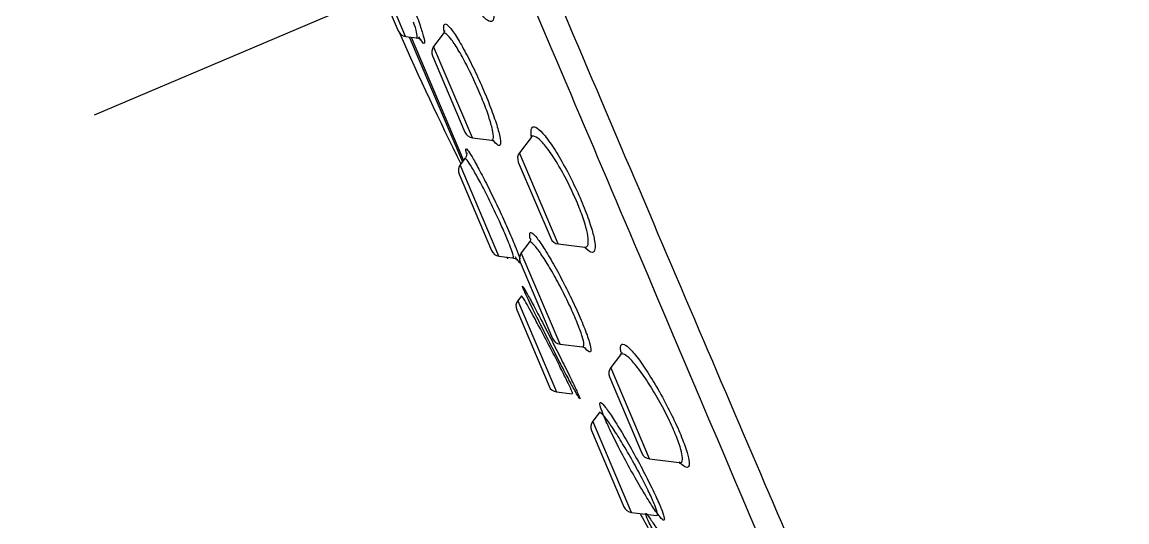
# Model space of a CAD drawing. Extents: x 1522 to 1942, y -990 to -693.
# Drawn here: x 1839.81 to 1846.88, y -731.88 to -728.68 of the extents above; entities that cross this region are included whole.
import ezdxf

# ---------------------------------------------------------------- set-up
doc = ezdxf.new("R2010")
doc.units = 0
doc.header["$LTSCALE"] = 7
doc.header["$MEASUREMENT"] = 0
doc.linetypes.add('CENTER', pattern=[2, 1.25, -0.25, 0.25, -0.25])
doc.layers.add('41', color=7, linetype='CONTINUOUS')
doc.layers.add('CL', color=1, linetype='CENTER')

msp = doc.modelspace()

# ---------------------------------------------------------------- linework, layer by layer
at = {"layer": '41', "color": 7, "linetype": 'Continuous'}
for p, q in [((1842.2606, -728.7723), (1842.0126, -728.1881)), ((1842.0053, -728.2476), (1842.2127, -728.7362)), ((1842.2606, -728.7723), (1842.328, -728.7805)), ((1842.2841, -728.7753), (1842.624, -729.5759)), ((1842.295, -728.7765), (1842.6306, -729.5671)), ((1842.5007, -728.7562), (1842.44, -728.8367)), ((1842.688, -729.4209), (1842.44, -728.8367)), ((1842.4327, -728.8962), (1842.6401, -729.3848)), ((1842.688, -729.4209), (1842.8107, -729.436)), ((1843.0636, -729.4183), (1842.9894, -729.5167)), ((1842.6403, -729.5543), (1842.6097, -729.5948)), ((1842.9821, -729.5763), (1843.1895, -730.0648)), ((1843.2374, -730.1009), (1842.9894, -729.5167)), ((1842.8577, -730.179), (1842.6097, -729.5948)), ((1842.6024, -729.6544), (1842.8098, -730.1429)), ((1843.0501, -730.0934), (1843.0011, -730.1585)), ((1843.2374, -730.1009), (1843.4071, -730.1217)), ((1842.8577, -730.179), (1842.9454, -730.1898)), ((1842.9128, -730.1961), (1842.9126, -730.1962)), ((1843.2491, -730.7427), (1843.0011, -730.1585)), ((1842.9938, -730.218), (1843.2011, -730.7066)), ((1843.0019, -730.4336), (1842.9788, -730.4643)), ((1842.9788, -730.4643), (1843.2268, -731.0484)), ((1842.9715, -730.5238), (1843.1788, -731.0123)), ((1843.2491, -730.7427), (1843.3924, -730.7603)), ((1843.6355, -730.8112), (1843.5737, -730.8932)), ((1843.8216, -731.4774), (1843.5737, -730.8932)), ((1843.5664, -730.9527), (1843.7737, -731.4412)), ((1843.2268, -731.0484), (1843.3275, -731.0608)), ((1843.3275, -731.0608), (1843.3276, -731.0608)), ((1843.4986, -731.1828), (1843.4585, -731.236)), ((1843.7065, -731.8202), (1843.4585, -731.236)), ((1843.4512, -731.2956), (1843.6585, -731.7841)), ((1843.8216, -731.4774), (1844.0122, -731.5007)), ((1843.7065, -731.8202), (1843.8671, -731.8399))]:
    msp.add_line(p, q, dxfattribs=at)
for centre, radius, start, end in [((1842.2679, -728.7127), 0.06, 203, 263), ((1860.023, -720.8878), 19.4611, 203.82681, 206.55466), ((1842.4879, -728.8728), 0.06, 143, 203), ((1842.6953, -729.3613), 0.06, 203, 263), ((1843.0373, -729.5528), 0.06, 143, 203), ((1842.6577, -729.6309), 0.06, 143, 203), ((1843.2447, -730.0414), 0.06, 203, 263), ((1842.865, -730.1195), 0.06, 203, 263), ((1843.049, -730.1946), 0.06, 143, 203), ((1843.0267, -730.5004), 0.06, 143, 203), ((1843.2564, -730.6831), 0.06, 203, 263), ((1843.6216, -730.9293), 0.06, 143, 203), ((1843.2341, -730.9889), 0.06, 203, 263), ((1843.5064, -731.2721), 0.06, 143, 203), ((1843.829, -731.4178), 0.06, 203, 263), ((1843.7138, -731.7607), 0.06, 203, 263), ((1875.0462, -714.5109), 35.7575, 208.96422, 209.17163)]:
    msp.add_arc(centre, radius, start, end, dxfattribs=at)
for points, knots in [([(1839.8717, -720.6069), (1839.8717, -720.6069), (1839.8717, -720.6069), (1839.8719, -720.6072), (1839.9244, -720.7306), (1840.124, -721.2001), (1840.2726, -721.5499), (1840.8413, -722.8897), (1841.3831, -724.1674), (1842.3148, -726.3633), (1842.6346, -727.1167), (1843.293, -728.6661), (1843.6175, -729.4291), (1844.2494, -730.9112), (1844.5493, -731.6131), (1845.0964, -732.8883), (1845.341, -733.4555), (1845.5461, -733.9274)], [0, 0, 0, 0, 0.00001, 0.00001, 0.125009, 0.125009, 0.250007, 0.250007, 0.500005, 0.500005, 0.625004, 0.625004, 0.750002, 0.750002, 0.875001, 0.875001, 1, 1, 1, 1]), ([(1845.3202, -733.8561), (1844.9199, -732.9129), (1844.3693, -731.6158), (1843.4478, -729.445), (1843.1315, -728.6998), (1842.49, -727.1885), (1842.1782, -726.4539), (1841.2693, -724.3126), (1840.7413, -723.0689), (1840.1878, -721.765), (1840.0435, -721.4249), (1839.8557, -720.9825), (1839.8056, -720.8646), (1839.8052, -720.8558)], [0, 0, 0, 0, 0.2500072, 0.2500072, 0.3750108, 0.3750108, 0.5000144, 0.5000144, 0.7500216, 0.7500216, 0.8750252, 0.8750252, 0.9926359, 0.9926359, 0.9926359, 0.9926359]), ([(1842.0646, -728.1032), (1842.0642, -728.1013), (1842.0638, -728.0995), (1842.0635, -728.0978), (1842.0604, -728.0825), (1842.0603, -728.0738), (1842.0633, -728.0722), (1842.0662, -728.0707), (1842.0723, -728.0764), (1842.081, -728.0888), (1842.0897, -728.1012), (1842.1012, -728.1207), (1842.1147, -728.1458), (1842.1281, -728.1707), (1842.1438, -728.2018), (1842.1605, -728.2365), (1842.1771, -728.2711), (1842.1951, -728.3102), (1842.213, -728.3506), (1842.2309, -728.3908), (1842.2492, -728.4334), (1842.2664, -728.4749), (1842.2835, -728.5162), (1842.3, -728.5576), (1842.3146, -728.5955), (1842.3294, -728.6342), (1842.3426, -728.6704), (1842.3529, -728.701)], [0, 0, 0, 0, 0.013981, 0.013981, 0.013981, 0.137227, 0.137227, 0.137227, 0.260759, 0.260759, 0.260759, 0.38431, 0.38431, 0.38431, 0.507601, 0.507601, 0.507601, 0.630465, 0.630465, 0.630465, 0.752927, 0.752927, 0.752927, 0.875187, 0.875187, 0.875187, 1, 1, 1, 1]), ([(1842.817, -728.5554), (1842.8234, -728.587), (1842.8266, -728.6137), (1842.8265, -728.6336), (1842.8264, -728.6545), (1842.8226, -728.6684), (1842.8155, -728.6743), (1842.8082, -728.6803), (1842.7974, -728.6782), (1842.7838, -728.6683), (1842.775, -728.6619), (1842.7649, -728.652), (1842.7539, -728.6392)], [0, 0, 0, 0, 0.263452, 0.263452, 0.263452, 0.539468, 0.539468, 0.539468, 0.819578, 0.819578, 0.819578, 1, 1, 1, 1]), ([(1842.3305, -728.7808), (1842.3322, -728.781), (1842.3334, -728.7799), (1842.3341, -728.7777), (1842.3355, -728.7726), (1842.3342, -728.7611), (1842.3303, -728.7443), (1842.3265, -728.7279), (1842.3201, -728.7059), (1842.3117, -728.68)], [0, 0, 0, 0, 0.183881, 0.183881, 0.183881, 0.596497, 0.596497, 0.596497, 1, 1, 1, 1]), ([(1842.3529, -728.701), (1842.363, -728.7305), (1842.3707, -728.7556), (1842.3755, -728.7744), (1842.3804, -728.7937), (1842.3824, -728.8068), (1842.3813, -728.8127), (1842.3802, -728.8186), (1842.376, -728.8174), (1842.3691, -728.8093), (1842.3632, -728.8025), (1842.3553, -728.7906), (1842.3457, -728.7744)], [0, 0, 0, 0, 0.255617, 0.255617, 0.255617, 0.517408, 0.517408, 0.517408, 0.779945, 0.779945, 0.779945, 1, 1, 1, 1]), ([(1842.508, -728.7405), (1842.5047, -728.7216), (1842.504, -728.7079), (1842.5062, -728.7), (1842.5085, -728.6911), (1842.5145, -728.6895), (1842.5234, -728.6953), (1842.5325, -728.7012), (1842.5448, -728.7148), (1842.5595, -728.7349), (1842.5742, -728.755), (1842.5916, -728.7823), (1842.6104, -728.8144), (1842.6289, -728.8464), (1842.6493, -728.8841), (1842.6698, -728.9244), (1842.6901, -728.9643), (1842.711, -729.0079), (1842.7307, -729.0514), (1842.7503, -729.0946), (1842.7694, -729.139), (1842.7863, -729.1808), (1842.8031, -729.2225), (1842.8182, -729.2629), (1842.8305, -729.2986), (1842.8431, -729.3354), (1842.853, -729.3683), (1842.8594, -729.3945)], [0, 0, 0, 0, 0.099959, 0.099959, 0.099959, 0.212938, 0.212938, 0.212938, 0.32663, 0.32663, 0.32663, 0.440334, 0.440334, 0.440334, 0.553311, 0.553311, 0.553311, 0.665146, 0.665146, 0.665146, 0.775939, 0.775939, 0.775939, 0.886252, 0.886252, 0.886252, 1, 1, 1, 1]), ([(1842.3288, -728.7811), (1842.3297, -728.781), (1842.3366, -728.7806), (1842.3469, -728.7852), (1842.3559, -728.7905), (1842.3593, -728.7937), (1842.3599, -728.7943), (1842.3599, -728.7943)], [0, 0, 0, 0, 0.041529, 0.298477, 0.532915, 0.785347, 1, 1, 1, 1]), ([(1842.5103, -728.7349), (1842.5103, -728.7349), (1842.5104, -728.7355), (1842.5105, -728.7409), (1842.5037, -728.7507), (1842.5002, -728.7556)], [0, 0, 0, 0, 0.113788, 0.638618, 1, 1, 1, 1]), ([(1842.8166, -729.3692), (1842.8165, -729.3686), (1842.8163, -729.368), (1842.8162, -729.3673), (1842.8111, -729.3446), (1842.803, -729.3163), (1842.7926, -729.2848), (1842.7925, -729.2846), (1842.7924, -729.2844), (1842.7924, -729.2842), (1842.7818, -729.2524), (1842.7686, -729.2166), (1842.7537, -729.1795), (1842.7388, -729.1423), (1842.7219, -729.1029), (1842.7043, -729.0646), (1842.6866, -729.026), (1842.6679, -728.9874), (1842.6496, -728.9522), (1842.6311, -728.9167), (1842.6127, -728.8835), (1842.5958, -728.8556), (1842.5788, -728.8275), (1842.5629, -728.8039), (1842.5495, -728.7867), (1842.536, -728.7695), (1842.5246, -728.7582), (1842.5161, -728.7537), (1842.5098, -728.7503), (1842.505, -728.7506), (1842.5019, -728.7547)], [0, 0, 0, 0, 0.003524, 0.003524, 0.003524, 0.129653, 0.129653, 0.129653, 0.130436, 0.130436, 0.130436, 0.257132, 0.257132, 0.257132, 0.384401, 0.384401, 0.384401, 0.512836, 0.512836, 0.512836, 0.64249, 0.64249, 0.64249, 0.77279, 0.77279, 0.77279, 0.902765, 0.902765, 0.902765, 1, 1, 1, 1]), ([(1843.0662, -729.4172), (1843.0659, -729.4148), (1843.0655, -729.4125), (1843.0653, -729.4102), (1843.0623, -729.3868), (1843.0633, -729.3696), (1843.0679, -729.36), (1843.0726, -729.3501), (1843.0812, -729.3479), (1843.0931, -729.3532), (1843.1052, -729.3587), (1843.121, -729.3722), (1843.1391, -729.3927), (1843.1573, -729.4132), (1843.1784, -729.4414), (1843.2007, -729.4748), (1843.2227, -729.5079), (1843.2465, -729.5472), (1843.27, -729.5893), (1843.2931, -729.6307), (1843.3166, -729.6759), (1843.3384, -729.7213), (1843.3598, -729.7657), (1843.3802, -729.8115), (1843.3979, -729.8547), (1843.4154, -729.8974), (1843.4307, -729.9388), (1843.4426, -729.9754), (1843.4441, -729.98), (1843.4455, -729.9846), (1843.4469, -729.989)], [0, 0, 0, 0, 0.011575, 0.011575, 0.011575, 0.131858, 0.131858, 0.131858, 0.254511, 0.254511, 0.254511, 0.379047, 0.379047, 0.379047, 0.504025, 0.504025, 0.504025, 0.627739, 0.627739, 0.627739, 0.749046, 0.749046, 0.749046, 0.867934, 0.867934, 0.867934, 0.98547, 0.98547, 0.98547, 1, 1, 1, 1]), ([(1842.8107, -729.4359), (1842.8175, -729.437), (1842.8216, -729.4315), (1842.8226, -729.42), (1842.8235, -729.4087), (1842.8214, -729.3914), (1842.8166, -729.3692)], [0, 0, 0, 0, 0.506913, 0.506913, 0.506913, 1, 1, 1, 1]), ([(1842.8594, -729.3945), (1842.8654, -729.4195), (1842.8684, -729.4392), (1842.8682, -729.452), (1842.8679, -729.4653), (1842.8642, -729.4716), (1842.8572, -729.4704), (1842.8502, -729.4691), (1842.8397, -729.4602), (1842.8266, -729.4444), (1842.8256, -729.4432), (1842.8246, -729.4419), (1842.8236, -729.4406)], [0, 0, 0, 0, 0.315652, 0.315652, 0.315652, 0.643845, 0.643845, 0.643845, 0.974657, 0.974657, 0.974657, 1, 1, 1, 1]), ([(1843.0706, -729.4055), (1843.0705, -729.4055), (1843.0698, -729.4064), (1843.0667, -729.4115), (1843.0635, -729.4178)], [0, 0, 0, 0, 0.197363, 1, 1, 1, 1]), ([(1843.4091, -729.974), (1843.4079, -729.97), (1843.4067, -729.9659), (1843.4054, -729.9618), (1843.3952, -729.9294), (1843.3819, -729.8928), (1843.3665, -729.855), (1843.3663, -729.8545), (1843.3661, -729.854), (1843.3659, -729.8535), (1843.3502, -729.8148), (1843.3318, -729.7738), (1843.3124, -729.7341), (1843.2926, -729.6936), (1843.2712, -729.6532), (1843.2501, -729.6166), (1843.2286, -729.5792), (1843.2068, -729.5445), (1843.1865, -729.5155), (1843.166, -729.4863), (1843.1465, -729.462), (1843.1295, -729.4445), (1843.1127, -729.4272), (1843.098, -729.4161), (1843.0866, -729.4122), (1843.0769, -729.4089), (1843.0693, -729.4106), (1843.0643, -729.4173)], [0, 0, 0, 0, 0.017112, 0.017112, 0.017112, 0.153788, 0.153788, 0.153788, 0.155526, 0.155526, 0.155526, 0.295587, 0.295587, 0.295587, 0.438483, 0.438483, 0.438483, 0.584127, 0.584127, 0.584127, 0.731016, 0.731016, 0.731016, 0.876924, 0.876924, 0.876924, 1, 1, 1, 1]), ([(1842.6514, -729.5212), (1842.6513, -729.5209), (1842.6512, -729.5206), (1842.6511, -729.5203), (1842.6464, -729.5047), (1842.6449, -729.4953), (1842.6468, -729.493), (1842.6486, -729.4907), (1842.6539, -729.4953), (1842.6621, -729.5066), (1842.6703, -729.5179), (1842.6817, -729.5362), (1842.6954, -729.5599), (1842.7091, -729.5836), (1842.7254, -729.6135), (1842.743, -729.647), (1842.7607, -729.6806), (1842.7801, -729.7187), (1842.7997, -729.7582), (1842.8192, -729.7977), (1842.8394, -729.8396), (1842.8587, -729.8806), (1842.8779, -729.9214), (1842.8966, -729.9624), (1842.9133, -730.0001), (1842.9313, -730.0405), (1842.9475, -730.0784), (1842.9603, -730.1102)], [0, 0, 0, 0, 0.002274, 0.002274, 0.002274, 0.125224, 0.125224, 0.125224, 0.248562, 0.248562, 0.248562, 0.372328, 0.372328, 0.372328, 0.496372, 0.496372, 0.496372, 0.620418, 0.620418, 0.620418, 0.744188, 0.744188, 0.744188, 0.867526, 0.867526, 0.867526, 1, 1, 1, 1]), ([(1842.8107, -729.4369), (1842.815, -729.4373), (1842.8243, -729.4385), (1842.8285, -729.4419), (1842.8292, -729.4425), (1842.8292, -729.4425)], [0, 0, 0, 0, 0.294093, 0.750873, 1, 1, 1, 1]), ([(1842.6514, -729.5174), (1842.6515, -729.5174), (1842.6518, -729.5191), (1842.6513, -729.5296), (1842.648, -729.5429), (1842.6424, -729.5506), (1842.6395, -729.5539)], [0, 0, 0, 0, 0.365362, 0.599598, 0.832779, 1, 1, 1, 1]), ([(1842.9198, -730.091), (1842.919, -730.089), (1842.9182, -730.087), (1842.9174, -730.085), (1842.9067, -730.0586), (1842.8935, -730.0278), (1842.8789, -729.9951), (1842.8787, -729.9948), (1842.8786, -729.9946), (1842.8785, -729.9943), (1842.8637, -729.9612), (1842.8471, -729.9253), (1842.8301, -729.8895), (1842.813, -729.8536), (1842.795, -729.8169), (1842.7776, -729.7825), (1842.7601, -729.748), (1842.7428, -729.7148), (1842.7271, -729.6857), (1842.7113, -729.6567), (1842.6967, -729.6309), (1842.6844, -729.6104), (1842.6722, -729.5901), (1842.6619, -729.5745), (1842.6544, -729.565), (1842.647, -729.5556), (1842.6422, -729.5519), (1842.6403, -729.5542), (1842.6403, -729.5543), (1842.6403, -729.5543), (1842.6403, -729.5543)], [0, 0, 0, 0, 0.010592, 0.010592, 0.010592, 0.150423, 0.150423, 0.150423, 0.151474, 0.151474, 0.151474, 0.292805, 0.292805, 0.292805, 0.434531, 0.434531, 0.434531, 0.576403, 0.576403, 0.576403, 0.718033, 0.718033, 0.718033, 0.859051, 0.859051, 0.859051, 0.999262, 0.999262, 0.999262, 1, 1, 1, 1]), ([(1843.4069, -730.1217), (1843.4076, -730.1218), (1843.4082, -730.1219), (1843.4088, -730.1219), (1843.4186, -730.1226), (1843.4253, -730.1164), (1843.4283, -730.1038), (1843.4313, -730.0914), (1843.4309, -730.0724), (1843.4269, -730.0482), (1843.4235, -730.0273), (1843.4175, -730.002), (1843.4091, -729.974)], [0, 0, 0, 0, 0.021512, 0.021512, 0.021512, 0.367479, 0.367479, 0.367479, 0.707204, 0.707204, 0.707204, 1, 1, 1, 1]), ([(1843.4469, -729.989), (1843.4567, -730.0203), (1843.464, -730.0485), (1843.4685, -730.0719), (1843.4737, -730.099), (1843.4751, -730.1204), (1843.4728, -730.1344), (1843.4705, -730.1487), (1843.4642, -730.1558), (1843.4545, -730.1552), (1843.4446, -730.1546), (1843.4309, -730.146), (1843.4146, -730.1301), (1843.4121, -730.1277), (1843.4095, -730.1251), (1843.4069, -730.1224)], [0, 0, 0, 0, 0.211235, 0.211235, 0.211235, 0.456518, 0.456518, 0.456518, 0.706813, 0.706813, 0.706813, 0.961563, 0.961563, 0.961563, 1, 1, 1, 1]), ([(1843.061, -730.0666), (1843.061, -730.0666), (1843.061, -730.0691), (1843.0591, -730.0816), (1843.0521, -730.0896), (1843.0495, -730.0923)], [0, 0, 0, 0, 0.424809, 0.81801, 1, 1, 1, 1]), ([(1843.0586, -730.0678), (1843.0556, -730.0544), (1843.0543, -730.0441), (1843.0549, -730.0374), (1843.0556, -730.0277), (1843.0602, -730.025), (1843.0681, -730.0295), (1843.0761, -730.0341), (1843.0877, -730.0461), (1843.102, -730.0645), (1843.1165, -730.0831), (1843.134, -730.1087), (1843.1532, -730.1393), (1843.1724, -730.1699), (1843.1939, -730.2063), (1843.2158, -730.2455), (1843.2375, -730.2844), (1843.2603, -730.3272), (1843.2822, -730.3703), (1843.3038, -730.413), (1843.3253, -730.4571), (1843.3446, -730.4989), (1843.3637, -730.5403), (1843.3813, -730.5806), (1843.396, -730.6165), (1843.4118, -730.6553), (1843.4245, -730.69), (1843.4331, -730.7173)], [0, 0, 0, 0, 0.078929, 0.078929, 0.078929, 0.192252, 0.192252, 0.192252, 0.306696, 0.306696, 0.306696, 0.421962, 0.421962, 0.421962, 0.537346, 0.537346, 0.537346, 0.65208, 0.65208, 0.65208, 0.765682, 0.765682, 0.765682, 0.878184, 0.878184, 0.878184, 1, 1, 1, 1]), ([(1842.9481, -730.1901), (1842.9497, -730.1902), (1842.9505, -730.1889), (1842.9506, -730.186), (1842.9508, -730.1803), (1842.9479, -730.1684), (1842.9423, -730.1513), (1842.9371, -730.1355), (1842.9294, -730.1149), (1842.9198, -730.091)], [0, 0, 0, 0, 0.207656, 0.207656, 0.207656, 0.619809, 0.619809, 0.619809, 1, 1, 1, 1]), ([(1842.9603, -730.1102), (1842.9714, -730.1374), (1842.9803, -730.1609), (1842.9864, -730.1789), (1842.9887, -730.1856), (1842.9906, -730.1916), (1842.9922, -730.1969)], [0, 0, 0, 0, 0.727725, 0.727725, 0.727725, 1, 1, 1, 1]), ([(1843.3912, -730.694), (1843.3906, -730.692), (1843.39, -730.69), (1843.3894, -730.688), (1843.3822, -730.665), (1843.3719, -730.6367), (1843.3592, -730.6053), (1843.3591, -730.605), (1843.359, -730.6047), (1843.3588, -730.6044), (1843.3459, -730.5726), (1843.3302, -730.5367), (1843.313, -730.5), (1843.2957, -730.4629), (1843.2765, -730.4238), (1843.2569, -730.3861), (1843.2371, -730.3481), (1843.2165, -730.3104), (1843.1968, -730.2762), (1843.177, -730.2419), (1843.1575, -730.2101), (1843.1399, -730.1836), (1843.1225, -730.1571), (1843.1065, -730.1351), (1843.0932, -730.1194), (1843.0801, -730.1038), (1843.0694, -730.0939), (1843.0619, -730.0905), (1843.0572, -730.0884), (1843.0537, -730.0888), (1843.0515, -730.0917)], [0, 0, 0, 0, 0.010943, 0.010943, 0.010943, 0.137423, 0.137423, 0.137423, 0.138629, 0.138629, 0.138629, 0.267027, 0.267027, 0.267027, 0.396644, 0.396644, 0.396644, 0.527448, 0.527448, 0.527448, 0.658788, 0.658788, 0.658788, 0.789663, 0.789663, 0.789663, 0.919165, 0.919165, 0.919165, 1, 1, 1, 1]), ([(1843.4058, -730.1225), (1843.4102, -730.1231), (1843.4157, -730.1236), (1843.4169, -730.1239), (1843.4169, -730.1239)], [0, 0, 0, 0, 0.606185, 1, 1, 1, 1]), ([(1842.9081, -730.1859), (1842.9084, -730.1866), (1842.9087, -730.1873), (1842.909, -730.1879), (1842.9115, -730.1933), (1842.9128, -730.1961), (1842.9128, -730.1961)], [0, 0, 0, 0, 0.10478, 0.10478, 0.10478, 1, 1, 1, 1]), ([(1842.9456, -730.1906), (1842.9487, -730.1905), (1842.9568, -730.191), (1842.9674, -730.1958), (1842.975, -730.2007), (1842.9781, -730.2037), (1842.9787, -730.2043), (1842.9787, -730.2043)], [0, 0, 0, 0, 0.126611, 0.351063, 0.556149, 0.782786, 1, 1, 1, 1]), ([(1842.9967, -730.221), (1842.996, -730.2249), (1842.9929, -730.2238), (1842.9876, -730.2178), (1842.9821, -730.2116), (1842.9741, -730.2001), (1842.9642, -730.1841)], [0, 0, 0, 0, 0.495326, 0.495326, 0.495326, 1, 1, 1, 1]), ([(1843.0081, -730.3704), (1843.0085, -730.369), (1843.012, -730.3738), (1843.0183, -730.3843), (1843.0251, -730.3954), (1843.0353, -730.4134), (1843.0481, -730.4366), (1843.0609, -730.46), (1843.0767, -730.4893), (1843.0941, -730.5222), (1843.1116, -730.5553), (1843.1312, -730.5928), (1843.1513, -730.6317), (1843.1715, -730.6707), (1843.1927, -730.7122), (1843.2133, -730.7527), (1843.2338, -730.7932), (1843.2543, -730.8339), (1843.2729, -730.8714), (1843.2934, -730.9126), (1843.3123, -730.9512), (1843.3277, -730.9832)], [0, 0, 0, 0, 0.132998, 0.132998, 0.132998, 0.274209, 0.274209, 0.274209, 0.415884, 0.415884, 0.415884, 0.558044, 0.558044, 0.558044, 0.700499, 0.700499, 0.700499, 0.842927, 0.842927, 0.842927, 1, 1, 1, 1]), ([(1843.3759, -731.0928), (1843.3752, -731.0924), (1843.3738, -731.0906), (1843.3716, -731.0874), (1843.3669, -731.0803), (1843.3587, -731.0664), (1843.3477, -731.0467), (1843.3366, -731.027), (1843.3224, -731.0009), (1843.3063, -730.9706), (1843.2901, -730.9403), (1843.2714, -730.9049), (1843.2519, -730.8674), (1843.2324, -730.8298), (1843.2114, -730.7891), (1843.1907, -730.7486), (1843.17, -730.708), (1843.149, -730.6666), (1843.1296, -730.6276), (1843.1101, -730.5888), (1843.0916, -730.5514), (1843.0756, -730.5186), (1843.0651, -730.4971), (1843.0555, -730.4772), (1843.0471, -730.4596), (1843.0348, -730.4338), (1843.025, -730.4126), (1843.0184, -730.3977), (1843.0116, -730.3822), (1843.0081, -730.373), (1843.0081, -730.3708), (1843.0081, -730.3706), (1843.0081, -730.3705), (1843.0081, -730.3704)], [0, 0, 0, 0, 0.05054, 0.05054, 0.05054, 0.15945, 0.15945, 0.15945, 0.268682, 0.268682, 0.268682, 0.378302, 0.378302, 0.378302, 0.48821, 0.48821, 0.48821, 0.598178, 0.598178, 0.598178, 0.707949, 0.707949, 0.707949, 0.779397, 0.779397, 0.779397, 0.884977, 0.884977, 0.884977, 0.993847, 0.993847, 0.993847, 1, 1, 1, 1]), ([(1843.2876, -730.9649), (1843.2863, -730.9622), (1843.2849, -730.9595), (1843.2836, -730.9568), (1843.2707, -730.9305), (1843.2553, -730.8999), (1843.2388, -730.8673), (1843.2387, -730.8671), (1843.2387, -730.867), (1843.2386, -730.8668), (1843.2219, -730.834), (1843.2037, -730.7985), (1843.1853, -730.7631), (1843.1669, -730.7278), (1843.148, -730.6917), (1843.13, -730.6578), (1843.112, -730.6241), (1843.0946, -730.5916), (1843.079, -730.5631), (1843.0635, -730.5347), (1843.0495, -730.5095), (1843.038, -730.4894), (1843.0267, -730.4695), (1843.0176, -730.4541), (1843.0115, -730.4447), (1843.0061, -730.4362), (1843.003, -730.4322), (1843.0023, -730.433)], [0, 0, 0, 0, 0.014691, 0.014691, 0.014691, 0.157676, 0.157676, 0.157676, 0.15842, 0.15842, 0.15842, 0.302347, 0.302347, 0.302347, 0.446065, 0.446065, 0.446065, 0.58919, 0.58919, 0.58919, 0.731503, 0.731503, 0.731503, 0.873047, 0.873047, 0.873047, 1, 1, 1, 1]), ([(1843.3929, -730.7603), (1843.3933, -730.7604), (1843.3936, -730.7604), (1843.3939, -730.7604), (1843.3996, -730.7606), (1843.4023, -730.7543), (1843.4015, -730.742), (1843.4008, -730.7308), (1843.3973, -730.7144), (1843.3912, -730.694)], [0, 0, 0, 0, 0.026008, 0.026008, 0.026008, 0.536936, 0.536936, 0.536936, 1, 1, 1, 1]), ([(1843.3921, -730.7607), (1843.3972, -730.7614), (1843.4062, -730.7631), (1843.4113, -730.7666), (1843.4121, -730.7672), (1843.4121, -730.7672)], [0, 0, 0, 0, 0.325951, 0.705936, 1, 1, 1, 1]), ([(1843.4331, -730.7173), (1843.4403, -730.7404), (1843.4447, -730.7589), (1843.4461, -730.7716), (1843.4475, -730.7855), (1843.4453, -730.7927), (1843.4396, -730.7926), (1843.4338, -730.7926), (1843.4243, -730.7851), (1843.4118, -730.7709), (1843.4105, -730.7694), (1843.4091, -730.7678), (1843.4077, -730.7661)], [0, 0, 0, 0, 0.299501, 0.299501, 0.299501, 0.63032, 0.63032, 0.63032, 0.964534, 0.964534, 0.964534, 1, 1, 1, 1]), ([(1843.6397, -730.7952), (1843.6381, -730.7867), (1843.6371, -730.7792), (1843.6368, -730.7727), (1843.6358, -730.7558), (1843.639, -730.7456), (1843.646, -730.7428), (1843.6531, -730.7399), (1843.6643, -730.7446), (1843.6787, -730.7564), (1843.6934, -730.7684), (1843.7118, -730.7881), (1843.7324, -730.8139), (1843.7531, -730.8399), (1843.7767, -730.8728), (1843.8011, -730.9099), (1843.8254, -730.9467), (1843.8512, -730.9888), (1843.8763, -731.0326), (1843.9011, -731.0757), (1843.9259, -731.1215), (1843.9485, -731.1663), (1843.9708, -731.2102), (1843.9916, -731.2542), (1844.0092, -731.2947), (1844.0266, -731.3345), (1844.0413, -731.372), (1844.0523, -731.404), (1844.0539, -731.4088), (1844.0555, -731.4135), (1844.0569, -731.418)], [0, 0, 0, 0, 0.044073, 0.044073, 0.044073, 0.159244, 0.159244, 0.159244, 0.276662, 0.276662, 0.276662, 0.396197, 0.396197, 0.396197, 0.516704, 0.516704, 0.516704, 0.636541, 0.636541, 0.636541, 0.754332, 0.754332, 0.754332, 0.869662, 0.869662, 0.869662, 0.983242, 0.983242, 0.983242, 1, 1, 1, 1]), ([(1843.6439, -730.7934), (1843.6443, -730.7935), (1843.6454, -730.7975), (1843.6372, -730.8068), (1843.634, -730.8104)], [0, 0, 0, 0, 0.675919, 1, 1, 1, 1]), ([(1844.0177, -731.3996), (1844.0164, -731.3955), (1844.015, -731.3913), (1844.0136, -731.387), (1844.0042, -731.3588), (1843.9914, -731.3258), (1843.9761, -731.2908), (1843.9759, -731.2902), (1843.9756, -731.2896), (1843.9754, -731.289), (1843.9595, -731.2528), (1843.9406, -731.2133), (1843.9204, -731.1742), (1843.8998, -731.1342), (1843.8771, -731.0933), (1843.8544, -731.0551), (1843.8314, -731.0163), (1843.8076, -730.9792), (1843.7853, -730.9469), (1843.7628, -730.9144), (1843.7411, -730.8859), (1843.7219, -730.8636), (1843.7029, -730.8415), (1843.6858, -730.825), (1843.6721, -730.8152), (1843.6586, -730.8057), (1843.648, -730.8025), (1843.6411, -730.8059), (1843.6394, -730.8068), (1843.6378, -730.8081), (1843.6365, -730.8098)], [0, 0, 0, 0, 0.01932, 0.01932, 0.01932, 0.148125, 0.148125, 0.148125, 0.150239, 0.150239, 0.150239, 0.283237, 0.283237, 0.283237, 0.419044, 0.419044, 0.419044, 0.557086, 0.557086, 0.557086, 0.695604, 0.695604, 0.695604, 0.832495, 0.832495, 0.832495, 0.966272, 0.966272, 0.966272, 1, 1, 1, 1]), ([(1843.3303, -731.0611), (1843.3309, -731.0612), (1843.3308, -731.0598), (1843.3299, -731.0571), (1843.328, -731.0514), (1843.323, -731.0396), (1843.3152, -731.0227), (1843.3082, -731.0075), (1843.2988, -730.9877), (1843.2876, -730.9649)], [0, 0, 0, 0, 0.202692, 0.202692, 0.202692, 0.622903, 0.622903, 0.622903, 1, 1, 1, 1]), ([(1843.3277, -730.9832), (1843.3403, -731.0093), (1843.3509, -731.0317), (1843.3588, -731.0491), (1843.3676, -731.0683), (1843.3733, -731.0817), (1843.3754, -731.0882), (1843.3766, -731.0917), (1843.3768, -731.0932), (1843.3759, -731.0928)], [0, 0, 0, 0, 0.369027, 0.369027, 0.369027, 0.780156, 0.780156, 0.780156, 1, 1, 1, 1]), ([(1843.9099, -731.8693), (1843.9056, -731.8669), (1843.8994, -731.8611), (1843.8917, -731.852), (1843.8805, -731.8389), (1843.8657, -731.8188), (1843.8485, -731.7932), (1843.8312, -731.7675), (1843.8109, -731.7355), (1843.7893, -731.6999), (1843.7677, -731.6642), (1843.7442, -731.6239), (1843.7208, -731.5824), (1843.6975, -731.541), (1843.6736, -731.4971), (1843.6511, -731.4546), (1843.6288, -731.4124), (1843.6074, -731.3703), (1843.5885, -731.3318), (1843.5699, -731.2937), (1843.5533, -731.2582), (1843.5402, -731.2282), (1843.5313, -731.2079), (1843.5239, -731.1898), (1843.5181, -731.1746), (1843.5102, -731.1534), (1843.5053, -731.1374), (1843.504, -731.1277), (1843.5036, -731.1248), (1843.5035, -731.1225), (1843.5037, -731.1207)], [0, 0, 0, 0, 0.081111, 0.081111, 0.081111, 0.197626, 0.197626, 0.197626, 0.315192, 0.315192, 0.315192, 0.43323, 0.43323, 0.43323, 0.550934, 0.550934, 0.550934, 0.667646, 0.667646, 0.667646, 0.783157, 0.783157, 0.783157, 0.8605, 0.8605, 0.8605, 0.968596, 0.968596, 0.968596, 1, 1, 1, 1]), ([(1843.5037, -731.1207), (1843.5042, -731.1159), (1843.5068, -731.1148), (1843.5112, -731.1173), (1843.5174, -731.1209), (1843.5275, -731.1316), (1843.5406, -731.1487), (1843.5539, -731.1659), (1843.5706, -731.1901), (1843.5893, -731.2191), (1843.6083, -731.2483), (1843.6298, -731.2834), (1843.6522, -731.3213), (1843.6747, -731.3593), (1843.6986, -731.4012), (1843.7221, -731.4436), (1843.7454, -731.4858), (1843.7688, -731.5297), (1843.7904, -731.5715), (1843.8118, -731.6129), (1843.832, -731.6534), (1843.8493, -731.6897), (1843.8664, -731.7255), (1843.8811, -731.7582), (1843.8921, -731.7849), (1843.8936, -731.7886), (1843.8951, -731.7922), (1843.8965, -731.7957)], [0, 0, 0, 0, 0.090956, 0.090956, 0.090956, 0.217194, 0.217194, 0.217194, 0.344722, 0.344722, 0.344722, 0.47325, 0.47325, 0.47325, 0.602036, 0.602036, 0.602036, 0.730207, 0.730207, 0.730207, 0.857158, 0.857158, 0.857158, 0.982841, 0.982841, 0.982841, 1, 1, 1, 1]), ([(1843.8552, -731.7738), (1843.854, -731.7707), (1843.8527, -731.7675), (1843.8513, -731.7643), (1843.8417, -731.7409), (1843.8288, -731.7123), (1843.8137, -731.681), (1843.8135, -731.6806), (1843.8133, -731.6801), (1843.8131, -731.6797), (1843.7975, -731.6475), (1843.7793, -731.6116), (1843.7599, -731.575), (1843.7404, -731.538), (1843.7191, -731.4993), (1843.6979, -731.4622), (1843.6767, -731.4249), (1843.6549, -731.3882), (1843.6345, -731.3551), (1843.6142, -731.3221), (1843.5946, -731.2917), (1843.5774, -731.2665), (1843.5603, -731.2416), (1843.5451, -731.221), (1843.533, -731.2064), (1843.521, -731.1921), (1843.5117, -731.1832), (1843.5059, -731.1806), (1843.5032, -731.1794), (1843.5011, -731.1795), (1843.4999, -731.1811)], [0, 0, 0, 0, 0.017789, 0.017789, 0.017789, 0.14633, 0.14633, 0.14633, 0.148063, 0.148063, 0.148063, 0.27966, 0.27966, 0.27966, 0.412401, 0.412401, 0.412401, 0.545554, 0.545554, 0.545554, 0.678089, 0.678089, 0.678089, 0.809133, 0.809133, 0.809133, 0.938339, 0.938339, 0.938339, 1, 1, 1, 1]), ([(1844.0154, -731.5011), (1844.0207, -731.5017), (1844.0249, -731.5002), (1844.0278, -731.4964), (1844.0328, -731.49), (1844.0341, -731.4771), (1844.0317, -731.4585), (1844.0296, -731.4428), (1844.0249, -731.4228), (1844.0177, -731.3996)], [0, 0, 0, 0, 0.24238, 0.24238, 0.24238, 0.654138, 0.654138, 0.654138, 1, 1, 1, 1]), ([(1844.0569, -731.418), (1844.0653, -731.444), (1844.0711, -731.4663), (1844.0739, -731.4839), (1844.0773, -731.5048), (1844.0767, -731.5194), (1844.0721, -731.5266), (1844.0675, -731.534), (1844.0587, -731.5341), (1844.0465, -731.5268), (1844.0368, -731.5211), (1844.0248, -731.5107), (1844.011, -731.4961)], [0, 0, 0, 0, 0.228906, 0.228906, 0.228906, 0.501561, 0.501561, 0.501561, 0.779473, 0.779473, 0.779473, 1, 1, 1, 1]), ([(1844.0125, -731.5017), (1844.0174, -731.5022), (1844.0242, -731.5029), (1844.0255, -731.5036), (1844.0254, -731.5036)], [0, 0, 0, 0, 0.541378, 1, 1, 1, 1]), ([(1843.911, -732.0591), (1843.9085, -732.0546), (1843.906, -732.05), (1843.9036, -732.0456), (1843.8828, -732.0073), (1843.8637, -731.9714), (1843.8481, -731.941), (1843.8375, -731.9204), (1843.8282, -731.902), (1843.8207, -731.8864), (1843.8104, -731.8651), (1843.8032, -731.8489), (1843.7996, -731.8389), (1843.7976, -731.8333), (1843.7967, -731.8296), (1843.7969, -731.8278)], [0, 0, 0, 0, 0.036189, 0.036189, 0.036189, 0.345856, 0.345856, 0.345856, 0.554015, 0.554015, 0.554015, 0.840686, 0.840686, 0.840686, 1, 1, 1, 1]), ([(1843.7969, -731.8278), (1843.7971, -731.8262), (1843.7981, -731.8261), (1843.8001, -731.8276), (1843.8041, -731.8307), (1843.8123, -731.8409), (1843.8237, -731.8574), (1843.8352, -731.8739), (1843.8505, -731.8972), (1843.8682, -731.9253), (1843.886, -731.9537), (1843.9068, -731.9877), (1843.9289, -732.0246), (1843.9512, -732.0619), (1843.9754, -732.103), (1843.9995, -732.1447), (1844.0236, -732.1865), (1844.0483, -732.2301), (1844.0716, -732.2717), (1844.0947, -732.3131), (1844.117, -732.3538), (1844.1366, -732.3903), (1844.1559, -732.4264), (1844.1732, -732.4594), (1844.1868, -732.4865), (1844.1891, -732.4911), (1844.1914, -732.4956), (1844.1935, -732.4999)], [0, 0, 0, 0, 0.060988, 0.060988, 0.060988, 0.189721, 0.189721, 0.189721, 0.31945, 0.31945, 0.31945, 0.450504, 0.450504, 0.450504, 0.582652, 0.582652, 0.582652, 0.715171, 0.715171, 0.715171, 0.847159, 0.847159, 0.847159, 0.977941, 0.977941, 0.977941, 1, 1, 1, 1]), ([(1843.8682, -731.8401), (1843.8686, -731.8401), (1843.8691, -731.8401), (1843.8695, -731.8401), (1843.8734, -731.8394), (1843.8738, -731.8324), (1843.8708, -731.8196), (1843.8681, -731.8085), (1843.8628, -731.793), (1843.8552, -731.7738)], [0, 0, 0, 0, 0.051142, 0.051142, 0.051142, 0.56154, 0.56154, 0.56154, 1, 1, 1, 1]), ([(1843.8965, -731.7957), (1843.9051, -731.8172), (1843.9113, -731.8348), (1843.9145, -731.8472), (1843.9183, -731.8617), (1843.9182, -731.8696), (1843.9144, -731.8705), (1843.9132, -731.8707), (1843.9117, -731.8703), (1843.9099, -731.8693)], [0, 0, 0, 0, 0.398008, 0.398008, 0.398008, 0.861497, 0.861497, 0.861497, 1, 1, 1, 1])]:
    msp.add_open_spline(points, degree=3, knots=knots, dxfattribs=at)
at = {"layer": 'CL', "ltscale": 0.3}
msp.add_line((1840.268, -729.2734), (1850.196, -725.0592), dxfattribs=at)

doc.saveas('drawing.dxf')
